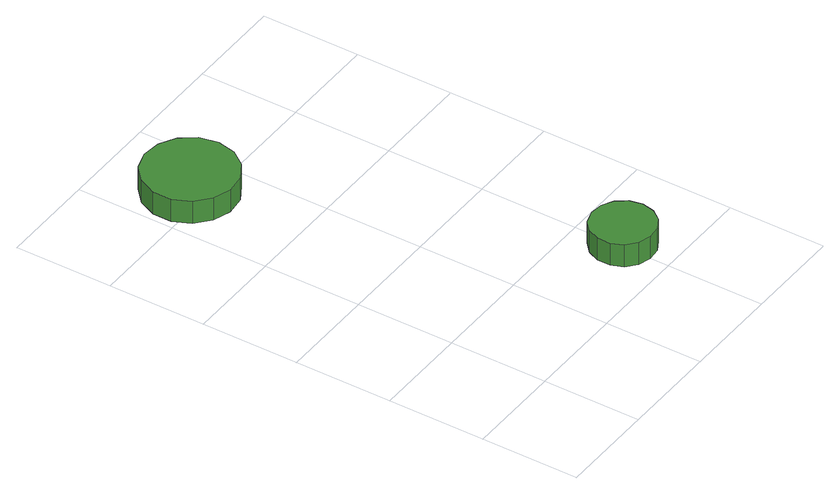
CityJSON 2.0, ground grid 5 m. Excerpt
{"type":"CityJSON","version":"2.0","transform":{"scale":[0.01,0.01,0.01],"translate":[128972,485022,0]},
"CityObjects":{
"tree1":{"type":"SolitaryVegetationObject","attributes":{"function":"something"},"geometry":[{"type":"MultiSurface","lod":"1","boundaries":[[[0,1,2,3,4,5,6,7,8,9,10,11,12,13,14]],[[15,16,17,18,19,20,21,22,23,24,25,26,27,28,29]],[[0,29,28,1]],[[1,28,27,2]],[[2,27,26,3]],[[3,26,25,4]],[[4,25,24,5]],[[5,24,23,6]],[[6,23,22,7]],[[7,22,21,8]],[[8,21,20,9]],[[9,20,19,10]],[[10,19,18,11]],[[11,18,17,12]],[[12,17,16,13]],[[13,16,15,14]],[[14,15,29,0]]]}]},
"tree2":{"type":"SolitaryVegetationObject","attributes":{"function":"something"},"geometry":[{"type":"MultiSurface","lod":"1","boundaries":[[[30,31,32,33,34,35,36,37,38,39,40,41,42,43,44]],[[45,46,47,48,49,50,51,52,53,54,55,56,57,58,59]],[[30,59,58,31]],[[31,58,57,32]],[[32,57,56,33]],[[33,56,55,34]],[[34,55,54,35]],[[35,54,53,36]],[[36,53,52,37]],[[37,52,51,38]],[[38,51,50,39]],[[39,50,49,40]],[[40,49,48,41]],[[41,48,47,42]],[[42,47,46,43]],[[43,46,45,44]],[[44,45,59,30]]]}]}
},
"vertices":[
[501,2081,190],[481,2176,190],[424,2254,190],[340,2302,190],[244,2313,190],[152,2283,190],[80,2218,190],[40,2129,190],[40,2032,190],[80,1944,190],[152,1879,190],[244,1849,190],[340,1859,190],[424,1908,190],[481,1986,190],[481,1986,65],[424,1908,65],[340,1859,65],[244,1849,65],[152,1879,65],[80,1944,65],[40,2032,65],[40,2129,65],[80,2218,65],[152,2283,65],[244,2313,65],[340,2302,65],[424,2254,65],[481,2176,65],[501,2081,65],
[1107,208,257],[1093,273,257],[1054,327,257],[996,360,257],[930,367,257],[866,347,257],[817,302,257],[790,241,257],[790,175,257],[817,114,257],[866,69,257],[930,49,257],[996,56,257],[1054,89,257],[1093,143,257],[1093,143,132],[1054,89,132],[996,56,132],[930,49,132],[866,69,132],[817,114,132],[790,175,132],[790,241,132],[817,302,132],[866,347,132],[930,367,132],[996,360,132],[1054,327,132],[1093,273,132],[1107,208,132]
]}
